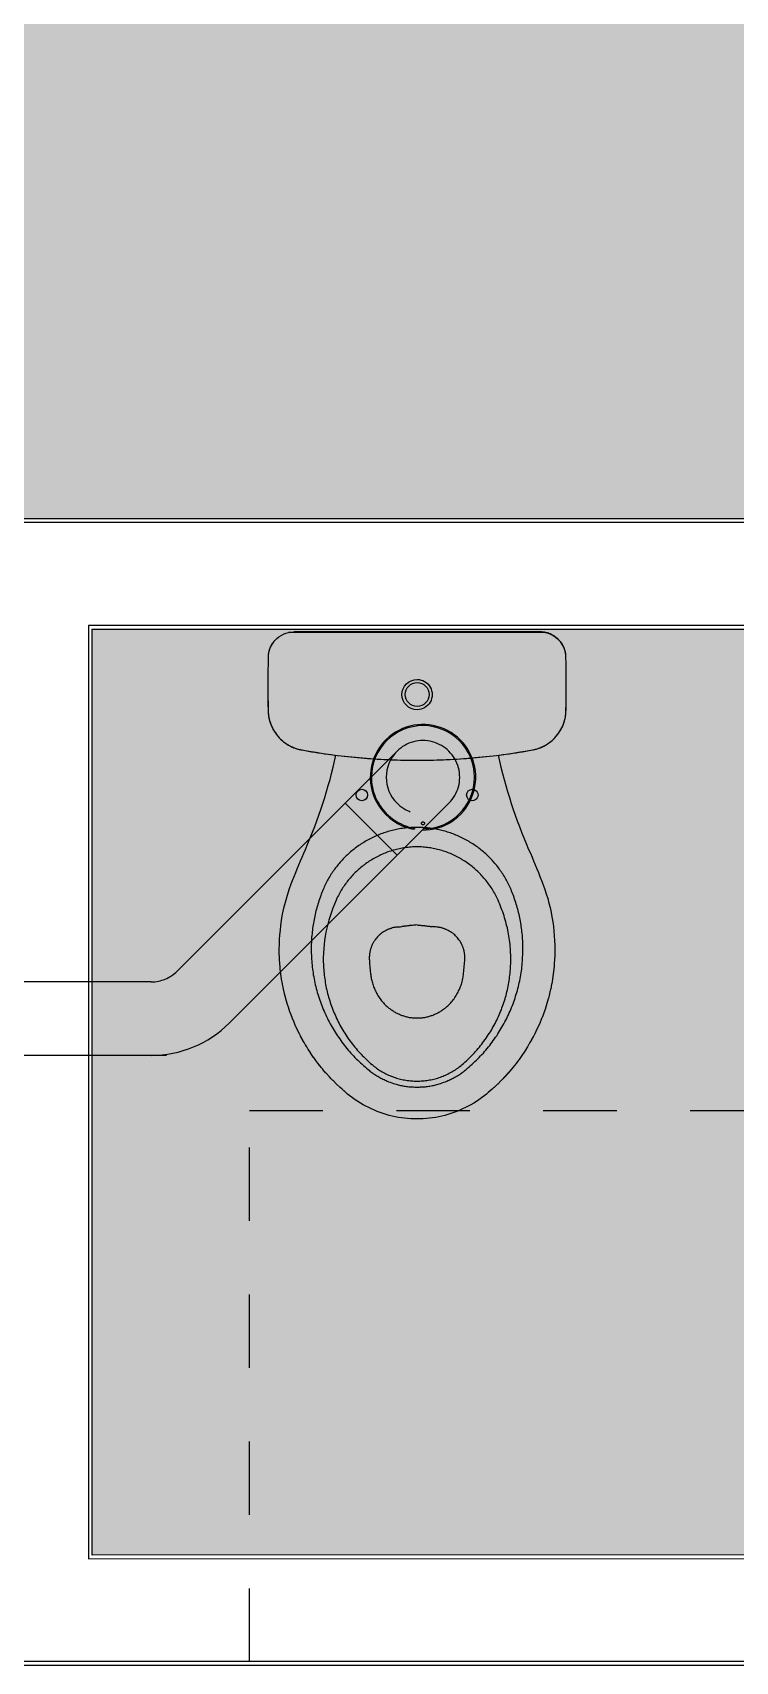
# Model space of a CAD drawing. Header units: metres. Extents: x -154 to 570, y -18 to 184.
# Drawn here: x 17.965 to 18.922, y 0.901 to 3.117 of the extents above; entities that cross this region are included whole.
import ezdxf
from ezdxf.xclip import XClip

# ---------------------------------------------------------------- set-up
doc = ezdxf.new("R2010")
doc.units = ezdxf.units.M
doc.header["$XCLIPFRAME"] = 0
for name, pattern in [('PUC TORRE B$0$DASHEDX2', [1.5, 1, -0.5]), ('PUC$0$DASHEDX2', [1.5, 1, -0.5]), ('PUC$0$HIDDEN2', [0.1875, 0.125, -0.0625])]:
    doc.linetypes.add(name, pattern=pattern)
for name, color, linetype in [('ARQ-AUX', 7, 'Continuous'), ('PUC TORRE B$0$1', 232, 'PUC TORRE B$0$DASHEDX2'), ('PUC$0$ARQ-ALV ACAB', 4, 'Continuous'), ('PUC$0$ARQ-ALV OSSO', 5, 'Continuous'), ('PUC$0$ARQ-HID', 7, 'Continuous'), ('PUC$0$ARQ-PRJ', 7, 'PUC$0$DASHEDX2')]:
    doc.layers.add(name, color=color, linetype=linetype)
doc.layers.add('PUC$0$ARQ-FORRO', color=9, linetype='Continuous', lineweight=5)

# ---------------------------------------------------------------- blocks, each defined once
blk = doc.blocks.new('PUC$0$ARQ-HID-BACIA CX')
blk.add_line((-0.0001, -0.175), (-0.0001, 0.175))
for points in [[(-0.0137, -0.1957), (-0.0142, -0.196), (-0.0147, -0.1964), (-0.0153, -0.1968), (-0.0158, -0.1971), (-0.0163, -0.1975), (-0.0168, -0.1978), (-0.0174, -0.1981), (-0.0179, -0.1984), (-0.0185, -0.1987), (-0.019, -0.199), (-0.0196, -0.1993), (-0.0202, -0.1995), (-0.0207, -0.1998), (-0.0213, -0.2), (-0.0219, -0.2003), (-0.0225, -0.2005), (-0.0231, -0.2007), (-0.0237, -0.2009), (-0.0243, -0.2011), (-0.0249, -0.2013), (-0.0255, -0.2015), (-0.0261, -0.2016), (-0.0267, -0.2018), (-0.0273, -0.2019), (-0.0279, -0.2021), (-0.0285, -0.2022), (-0.0292, -0.2023), (-0.0298, -0.2024), (-0.0304, -0.2025), (-0.031, -0.2025), (-0.0316, -0.2026), (-0.0323, -0.2026), (-0.0329, -0.2027), (-0.0335, -0.2027), (-0.0342, -0.2027, -0.00878), (-0.1068, -0.2028), (-0.1079, -0.2027), (-0.1091, -0.2026), (-0.1102, -0.2026), (-0.1114, -0.2025), (-0.1125, -0.2024), (-0.1136, -0.2022), (-0.1148, -0.2021), (-0.1159, -0.2019), (-0.117, -0.2017), (-0.1181, -0.2014), (-0.1192, -0.2012), (-0.1203, -0.2009), (-0.1214, -0.2006), (-0.1225, -0.2002), (-0.1236, -0.1999), (-0.1247, -0.1995), (-0.1258, -0.1991), (-0.1268, -0.1987), (-0.1279, -0.1982), (-0.1289, -0.1978), (-0.13, -0.1973), (-0.131, -0.1968), (-0.132, -0.1962), (-0.133, -0.1957), (-0.134, -0.1951), (-0.135, -0.1945), (-0.1359, -0.1939), (-0.1369, -0.1933), (-0.1378, -0.1926), (-0.1388, -0.192), (-0.1397, -0.1913), (-0.1406, -0.1906), (-0.1415, -0.1899), (-0.1423, -0.1891), (-0.1432, -0.1884), (-0.144, -0.1876), (-0.1449, -0.1868), (-0.1457, -0.186), (-0.1465, -0.1851), (-0.1472, -0.1843), (-0.148, -0.1834), (-0.1487, -0.1826), (-0.1494, -0.1817), (-0.1501, -0.1808), (-0.1508, -0.1799), (-0.1515, -0.1789), (-0.1521, -0.178), (-0.1527, -0.177), (-0.1533, -0.1761), (-0.1539, -0.1751), (-0.1545, -0.1741), (-0.155, -0.1731), (-0.1556, -0.1721), (-0.1561, -0.171), (-0.1566, -0.17), (-0.157, -0.169), (-0.1575, -0.1679), (-0.1579, -0.1668), (-0.1583, -0.1658), (-0.1586, -0.1647), (-0.159, -0.1636), (-0.1593, -0.1625), (-0.1596, -0.1614), (-0.1598, -0.1603), (-0.1601, -0.1592), (-0.1604, -0.158), (-0.1606, -0.1569), (-0.1614, -0.1525), (-0.1622, -0.148), (-0.1629, -0.1436), (-0.1636, -0.1392), (-0.1643, -0.1347), (-0.165, -0.1302), (-0.1657, -0.1258), (-0.1663, -0.1213), (-0.1669, -0.1169), (-0.1675, -0.1124), (-0.168, -0.1079), (-0.1686, -0.1034), (-0.1691, -0.099), (-0.1696, -0.0945), (-0.1701, -0.09), (-0.1705, -0.0855), (-0.1709, -0.081), (-0.1713, -0.0765), (-0.1717, -0.072), (-0.1721, -0.0675), (-0.1724, -0.0631), (-0.1727, -0.0586), (-0.173, -0.0541), (-0.1733, -0.0496), (-0.1735, -0.0451), (-0.1737, -0.0406), (-0.1739, -0.0361), (-0.1741, -0.0315), (-0.1742, -0.027), (-0.1744, -0.0225), (-0.1745, -0.018), (-0.1745, -0.0135), (-0.1746, -0.009), (-0.1746, -0.0045), (-0.1746, 0), (-0.1746, 0.0045), (-0.1746, 0.009), (-0.1745, 0.0135), (-0.1745, 0.018), (-0.1744, 0.0225), (-0.1742, 0.027), (-0.1741, 0.0315), (-0.1739, 0.0361), (-0.1737, 0.0406), (-0.1735, 0.0451), (-0.1733, 0.0496), (-0.173, 0.0541), (-0.1727, 0.0586), (-0.1724, 0.0631), (-0.1721, 0.0675), (-0.1717, 0.072), (-0.1713, 0.0765), (-0.1709, 0.081), (-0.1705, 0.0855), (-0.1701, 0.09), (-0.1696, 0.0945), (-0.1691, 0.099), (-0.1686, 0.1034), (-0.168, 0.1079), (-0.1675, 0.1124), (-0.1669, 0.1169), (-0.1663, 0.1213), (-0.1657, 0.1258), (-0.165, 0.1302), (-0.1643, 0.1347), (-0.1636, 0.1392), (-0.1629, 0.1436), (-0.1622, 0.148), (-0.1614, 0.1525), (-0.1606, 0.1569), (-0.1604, 0.158), (-0.1601, 0.1592), (-0.1598, 0.1603), (-0.1596, 0.1614), (-0.1593, 0.1625), (-0.159, 0.1636), (-0.1586, 0.1647), (-0.1583, 0.1658), (-0.1579, 0.1668), (-0.1575, 0.1679), (-0.157, 0.169), (-0.1566, 0.17), (-0.1561, 0.171), (-0.1556, 0.1721), (-0.155, 0.1731), (-0.1545, 0.1741), (-0.1539, 0.1751), (-0.1533, 0.1761), (-0.1527, 0.177), (-0.1521, 0.178), (-0.1515, 0.1789), (-0.1508, 0.1799), (-0.1501, 0.1808), (-0.1494, 0.1817), (-0.1487, 0.1826), (-0.148, 0.1834), (-0.1472, 0.1843), (-0.1465, 0.1851), (-0.1457, 0.186), (-0.1449, 0.1868), (-0.144, 0.1876), (-0.1432, 0.1884), (-0.1423, 0.1891), (-0.1415, 0.1899), (-0.1406, 0.1906), (-0.1397, 0.1913), (-0.1388, 0.192), (-0.1378, 0.1926), (-0.1369, 0.1933), (-0.1359, 0.1939), (-0.135, 0.1945), (-0.134, 0.1951), (-0.133, 0.1957), (-0.132, 0.1962), (-0.131, 0.1968), (-0.13, 0.1973), (-0.1289, 0.1978), (-0.1279, 0.1982), (-0.1268, 0.1987), (-0.1258, 0.1991), (-0.1247, 0.1995), (-0.1236, 0.1999), (-0.1225, 0.2002), (-0.1214, 0.2006), (-0.1203, 0.2009), (-0.1192, 0.2012), (-0.1181, 0.2014), (-0.117, 0.2017), (-0.1159, 0.2019), (-0.1148, 0.2021), (-0.1136, 0.2022), (-0.1125, 0.2024), (-0.1114, 0.2025), (-0.1102, 0.2026), (-0.1091, 0.2026), (-0.1079, 0.2027), (-0.1068, 0.2028, -0.00878), (-0.0342, 0.2027), (-0.0335, 0.2027), (-0.0329, 0.2027), (-0.0323, 0.2026), (-0.0316, 0.2026), (-0.031, 0.2025), (-0.0304, 0.2025), (-0.0298, 0.2024), (-0.0292, 0.2023), (-0.0285, 0.2022), (-0.0279, 0.2021), (-0.0273, 0.2019), (-0.0267, 0.2018), (-0.0261, 0.2016), (-0.0255, 0.2015), (-0.0249, 0.2013), (-0.0243, 0.2011), (-0.0237, 0.2009), (-0.0231, 0.2007), (-0.0225, 0.2005), (-0.0219, 0.2003), (-0.0213, 0.2), (-0.0207, 0.1998), (-0.0202, 0.1995), (-0.0196, 0.1993), (-0.019, 0.199), (-0.0185, 0.1987), (-0.0179, 0.1984), (-0.0174, 0.1981), (-0.0168, 0.1978), (-0.0163, 0.1975), (-0.0158, 0.1971), (-0.0153, 0.1968), (-0.0147, 0.1964), (-0.0142, 0.196), (-0.0137, 0.1957)], [(-0.1676, 0.1104), (-0.1678, 0.1104), (-0.176, 0.1123), (-0.1842, 0.1142), (-0.1925, 0.1163), (-0.2008, 0.1185), (-0.209, 0.1208), (-0.2171, 0.1231), (-0.2253, 0.1256), (-0.2335, 0.1282), (-0.2415, 0.1309), (-0.2493, 0.1336), (-0.2571, 0.1363), (-0.2648, 0.1392), (-0.2725, 0.1422), (-0.2803, 0.1453), (-0.288, 0.1486), (-0.2958, 0.1519, 0.011149), (-0.3381, 0.1694), (-0.3442, 0.1717), (-0.3503, 0.1739), (-0.3564, 0.1759), (-0.3626, 0.1778), (-0.3689, 0.1795), (-0.3751, 0.181), (-0.3815, 0.1824), (-0.3878, 0.1836), (-0.3942, 0.1847), (-0.4006, 0.1855), (-0.407, 0.1863), (-0.4135, 0.1868), (-0.42, 0.1872), (-0.4264, 0.1875), (-0.4329, 0.1875), (-0.4381, 0.1875), (-0.4384, 0.1875), (-0.4417, 0.1874), (-0.4449, 0.1872), (-0.4453, 0.1872), (-0.4517, 0.1868), (-0.4521, 0.1868), (-0.4553, 0.1865), (-0.4585, 0.1862), (-0.4589, 0.1862), (-0.4653, 0.1854), (-0.4657, 0.1853), (-0.472, 0.1844), (-0.4724, 0.1844), (-0.4788, 0.1833), (-0.4792, 0.1832), (-0.4855, 0.1819), (-0.4859, 0.1818), (-0.4921, 0.1804), (-0.4925, 0.1803), (-0.4988, 0.1787), (-0.4991, 0.1786), (-0.5053, 0.1768), (-0.5057, 0.1767), (-0.5118, 0.1747), (-0.5122, 0.1746), (-0.5183, 0.1725), (-0.5187, 0.1724), (-0.5247, 0.1701), (-0.5251, 0.17), (-0.531, 0.1675), (-0.5314, 0.1674), (-0.5373, 0.1648), (-0.5376, 0.1646), (-0.5435, 0.1618), (-0.5438, 0.1617), (-0.5467, 0.1602), (-0.5496, 0.1588), (-0.5499, 0.1586), (-0.5556, 0.1555), (-0.5559, 0.1553), (-0.5587, 0.1537), (-0.5615, 0.1521), (-0.5618, 0.1519), (-0.5646, 0.1502), (-0.5674, 0.1485), (-0.5677, 0.1484), (-0.5704, 0.1466), (-0.5731, 0.1448), (-0.5734, 0.1446), (-0.5761, 0.1428), (-0.5788, 0.1409), (-0.579, 0.1407), (-0.5817, 0.1388), (-0.5843, 0.1369), (-0.5846, 0.1367), (-0.5872, 0.1347), (-0.5897, 0.1327), (-0.59, 0.1325), (-0.5925, 0.1305), (-0.595, 0.1284), (-0.5953, 0.1282), (-0.6002, 0.124), (-0.6005, 0.1237), (-0.6053, 0.1194), (-0.6055, 0.1191), (-0.6079, 0.1169), (-0.6102, 0.1146), (-0.6105, 0.1144), (-0.6151, 0.1098), (-0.6153, 0.1095), (-0.6197, 0.1048), (-0.62, 0.1045), (-0.6221, 0.1021), (-0.6243, 0.0997), (-0.6245, 0.0994), (-0.6266, 0.097), (-0.6287, 0.0945), (-0.6314, 0.0911), (-0.6339, 0.0877), (-0.6364, 0.0842), (-0.6388, 0.0807), (-0.641, 0.0771), (-0.6432, 0.0734), (-0.6452, 0.0696), (-0.6472, 0.0658), (-0.649, 0.062), (-0.6508, 0.0581), (-0.6524, 0.0541), (-0.6539, 0.0501), (-0.6553, 0.0461), (-0.6565, 0.042), (-0.6577, 0.0379), (-0.6587, 0.0338), (-0.6596, 0.0296), (-0.6604, 0.0254), (-0.6611, 0.0212), (-0.6617, 0.017), (-0.6621, 0.0128), (-0.6624, 0.0085), (-0.6626, 0.0043), (-0.6626, 0), (-0.6626, -0.0043), (-0.6624, -0.0085), (-0.6621, -0.0128), (-0.6617, -0.017), (-0.6611, -0.0212), (-0.6604, -0.0254), (-0.6596, -0.0296), (-0.6587, -0.0338), (-0.6577, -0.0379), (-0.6565, -0.042), (-0.6553, -0.0461), (-0.6539, -0.0501), (-0.6524, -0.0541), (-0.6508, -0.0581), (-0.649, -0.062), (-0.6472, -0.0658), (-0.6452, -0.0696), (-0.6432, -0.0734), (-0.641, -0.0771), (-0.6388, -0.0807), (-0.6364, -0.0842), (-0.6339, -0.0877), (-0.6314, -0.0911), (-0.6287, -0.0945), (-0.6266, -0.097), (-0.6245, -0.0994), (-0.6243, -0.0997), (-0.6221, -0.1021), (-0.62, -0.1045), (-0.6197, -0.1048), (-0.6153, -0.1095), (-0.6151, -0.1098), (-0.6105, -0.1144), (-0.6102, -0.1146), (-0.6079, -0.1169), (-0.6055, -0.1191), (-0.6053, -0.1194), (-0.6005, -0.1237), (-0.6002, -0.124), (-0.5953, -0.1282), (-0.595, -0.1284), (-0.5925, -0.1305), (-0.59, -0.1325), (-0.5897, -0.1327), (-0.5872, -0.1347), (-0.5846, -0.1367), (-0.5843, -0.1369), (-0.5817, -0.1388), (-0.579, -0.1407), (-0.5788, -0.1409), (-0.5761, -0.1428), (-0.5734, -0.1446), (-0.5731, -0.1448), (-0.5704, -0.1466), (-0.5677, -0.1484), (-0.5674, -0.1485), (-0.5646, -0.1502), (-0.5618, -0.1519), (-0.5615, -0.1521), (-0.5587, -0.1537), (-0.5559, -0.1553), (-0.5556, -0.1555), (-0.5499, -0.1586), (-0.5496, -0.1588), (-0.5467, -0.1602), (-0.5438, -0.1617), (-0.5435, -0.1618), (-0.5376, -0.1646), (-0.5373, -0.1648), (-0.5314, -0.1674), (-0.531, -0.1675), (-0.5251, -0.17), (-0.5247, -0.1701), (-0.5187, -0.1724), (-0.5183, -0.1725), (-0.5122, -0.1746), (-0.5118, -0.1747), (-0.5057, -0.1767), (-0.5053, -0.1768), (-0.4991, -0.1786), (-0.4988, -0.1787), (-0.4925, -0.1803), (-0.4921, -0.1804), (-0.4859, -0.1818), (-0.4855, -0.1819), (-0.4792, -0.1832), (-0.4788, -0.1833), (-0.4724, -0.1844), (-0.472, -0.1844), (-0.4657, -0.1853), (-0.4653, -0.1854), (-0.4589, -0.1862), (-0.4585, -0.1862), (-0.4553, -0.1865), (-0.4521, -0.1868), (-0.4517, -0.1868), (-0.4453, -0.1872), (-0.4449, -0.1872), (-0.4417, -0.1874), (-0.4384, -0.1875), (-0.4381, -0.1875), (-0.4316, -0.1875), (-0.4251, -0.1874), (-0.4186, -0.1872), (-0.4121, -0.1867), (-0.4057, -0.1861), (-0.3992, -0.1854), (-0.3928, -0.1844), (-0.3864, -0.1834), (-0.3801, -0.1821), (-0.3738, -0.1807), (-0.3675, -0.1791), (-0.3613, -0.1774), (-0.3551, -0.1755), (-0.349, -0.1735), (-0.3429, -0.1713), (-0.3381, -0.1694, 0.011149), (-0.2958, -0.1519), (-0.288, -0.1486), (-0.2803, -0.1453), (-0.2725, -0.1422), (-0.2648, -0.1392), (-0.2571, -0.1363), (-0.2493, -0.1336), (-0.2415, -0.1309), (-0.2335, -0.1282), (-0.2253, -0.1256), (-0.2171, -0.1231), (-0.209, -0.1208), (-0.2008, -0.1185), (-0.1925, -0.1163), (-0.1842, -0.1142), (-0.176, -0.1123), (-0.1678, -0.1104), (-0.1676, -0.1104)], [(-0.0131, 0.195, 0.018828), (-0.0135, 0.1954)], [(-0.0133, -0.1951), (-0.0133, -0.1951), (-0.0133, -0.1951), (-0.0133, -0.1951), (-0.0132, -0.1951), (-0.0132, -0.195), (-0.0132, -0.195), (-0.0131, -0.1949), (-0.013, -0.1948), (-0.0129, -0.1947), (-0.0128, -0.1946), (-0.0126, -0.1945), (-0.0125, -0.1943), (-0.0116, -0.1935, 0.212488), (-0.0001, -0.1677), (-0.0001, 0.1677, 0.212488), (-0.0116, 0.1935), (-0.0125, 0.1943), (-0.0126, 0.1945), (-0.0128, 0.1946), (-0.0129, 0.1947), (-0.013, 0.1948), (-0.0131, 0.1949), (-0.0132, 0.195), (-0.0132, 0.195), (-0.0132, 0.1951), (-0.0133, 0.1951), (-0.0133, 0.1951), (-0.0133, 0.1951)], [(-0.0123, 0.1942, 0.002919), (-0.0115, 0.1935)], [(-0.5122, 0.0378), (-0.511, 0.0393), (-0.5098, 0.0407), (-0.5085, 0.042), (-0.5072, 0.0433), (-0.5059, 0.0446), (-0.5046, 0.0458), (-0.5032, 0.047), (-0.5018, 0.0482), (-0.5004, 0.0493), (-0.499, 0.0503), (-0.4975, 0.0514), (-0.496, 0.0523), (-0.4946, 0.0533), (-0.493, 0.0542), (-0.4915, 0.055), (-0.49, 0.0558), (-0.4884, 0.0566), (-0.4869, 0.0573), (-0.4853, 0.058), (-0.4838, 0.0587), (-0.4822, 0.0593), (-0.4806, 0.0598), (-0.4791, 0.0603), (-0.4775, 0.0608), (-0.4759, 0.0613), (-0.4744, 0.0617), (-0.4728, 0.062), (-0.4713, 0.0623), (-0.4697, 0.0626), (-0.4682, 0.0629), (-0.4667, 0.0631), (-0.4651, 0.0633, -0.008966), (-0.4466, 0.0649, -0.016113), (-0.4436, 0.065), (-0.4426, 0.065), (-0.4418, 0.065), (-0.4409, 0.0649), (-0.4401, 0.0649), (-0.4393, 0.0648), (-0.4384, 0.0647), (-0.4376, 0.0646), (-0.4368, 0.0645), (-0.436, 0.0644), (-0.4352, 0.0642), (-0.4344, 0.064), (-0.4336, 0.0639), (-0.4328, 0.0637), (-0.4321, 0.0635), (-0.4313, 0.0632), (-0.4305, 0.063), (-0.4298, 0.0627), (-0.429, 0.0625), (-0.4282, 0.0622), (-0.4275, 0.0619), (-0.4267, 0.0616), (-0.426, 0.0612), (-0.4253, 0.0609), (-0.4245, 0.0605), (-0.4238, 0.0602), (-0.423, 0.0598), (-0.4223, 0.0593), (-0.4216, 0.0589), (-0.4209, 0.0585), (-0.4201, 0.058), (-0.4194, 0.0575), (-0.4187, 0.057), (-0.4174, 0.056), (-0.416, 0.0549), (-0.4148, 0.0537), (-0.4135, 0.0525), (-0.4123, 0.0512), (-0.4111, 0.0499), (-0.41, 0.0485), (-0.4089, 0.047), (-0.4079, 0.0455), (-0.407, 0.0439), (-0.4061, 0.0422), (-0.4053, 0.0406), (-0.4049, 0.0397), (-0.4045, 0.0389), (-0.4042, 0.038), (-0.4039, 0.0372), (-0.4036, 0.0363), (-0.4033, 0.0354), (-0.403, 0.0346), (-0.4028, 0.0337), (-0.4025, 0.0328), (-0.4023, 0.0319), (-0.4021, 0.0311), (-0.402, 0.0302), (-0.4018, 0.0293), (-0.4017, 0.0285), (-0.4016, 0.0276), (-0.4015, 0.0267, -0.000598), (-0.4009, 0.0209)], [(-0.3986, 0, 0.006359), (-0.3992, 0.0061), (-0.3992, 0.0064), (-0.3992, 0.0066), (-0.3993, 0.0072), (-0.3993, 0.0075), (-0.3993, 0.0077), (-0.3994, 0.0083), (-0.3994, 0.0086), (-0.3995, 0.0091), (-0.3995, 0.0094), (-0.3996, 0.01), (-0.3996, 0.0103), (-0.3997, 0.0108), (-0.3998, 0.0117), (-0.3999, 0.0123), (-0.4, 0.0129), (-0.4002, 0.0144), (-0.4003, 0.0154), (-0.4003, 0.0159), (-0.4004, 0.0164), (-0.4005, 0.0169), (-0.4005, 0.0174), (-0.4006, 0.0179), (-0.4006, 0.0184), (-0.4007, 0.0189), (-0.4008, 0.0194), (-0.4008, 0.0199), (-0.4009, 0.0204), (-0.4009, 0.0209)], [(-0.3986, 0, -0.006359), (-0.3992, -0.0061), (-0.3992, -0.0064), (-0.3992, -0.0066), (-0.3993, -0.0072), (-0.3993, -0.0075), (-0.3993, -0.0077), (-0.3994, -0.0083), (-0.3994, -0.0086), (-0.3995, -0.0091), (-0.3995, -0.0094), (-0.3996, -0.01), (-0.3996, -0.0103), (-0.3997, -0.0108), (-0.3998, -0.0117), (-0.3999, -0.0123), (-0.4, -0.0129), (-0.4002, -0.0144), (-0.4003, -0.0154), (-0.4003, -0.0159), (-0.4004, -0.0164), (-0.4005, -0.0169), (-0.4005, -0.0174), (-0.4006, -0.0179), (-0.4006, -0.0184), (-0.4007, -0.0189), (-0.4008, -0.0194), (-0.4008, -0.0199), (-0.4009, -0.0204), (-0.4009, -0.0209)], [(-0.4015, -0.0267, 0.000598), (-0.4009, -0.0209)], [(-0.4015, -0.0267), (-0.4016, -0.0276), (-0.4017, -0.0285), (-0.4018, -0.0293), (-0.402, -0.0302), (-0.4021, -0.0311), (-0.4023, -0.0319), (-0.4025, -0.0328), (-0.4028, -0.0337), (-0.403, -0.0346), (-0.4033, -0.0354), (-0.4036, -0.0363), (-0.4039, -0.0372), (-0.4042, -0.038), (-0.4045, -0.0389), (-0.4049, -0.0397), (-0.4053, -0.0406), (-0.4061, -0.0422), (-0.407, -0.0439), (-0.4079, -0.0455), (-0.4089, -0.047), (-0.41, -0.0485), (-0.4111, -0.0499), (-0.4123, -0.0512), (-0.4135, -0.0525), (-0.4148, -0.0537), (-0.416, -0.0549), (-0.4174, -0.056), (-0.4187, -0.057), (-0.4194, -0.0575), (-0.4201, -0.058), (-0.4209, -0.0585), (-0.4216, -0.0589), (-0.4223, -0.0593), (-0.423, -0.0598), (-0.4238, -0.0602), (-0.4245, -0.0605), (-0.4253, -0.0609), (-0.426, -0.0612), (-0.4267, -0.0616), (-0.4275, -0.0619), (-0.4282, -0.0622), (-0.429, -0.0625), (-0.4298, -0.0627), (-0.4305, -0.063), (-0.4313, -0.0632), (-0.4321, -0.0635), (-0.4328, -0.0637), (-0.4336, -0.0639), (-0.4344, -0.064), (-0.4352, -0.0642), (-0.436, -0.0644), (-0.4368, -0.0645), (-0.4376, -0.0646), (-0.4384, -0.0647), (-0.4393, -0.0648), (-0.4401, -0.0649), (-0.4409, -0.0649), (-0.4418, -0.065), (-0.4426, -0.065), (-0.4436, -0.065, -0.016113), (-0.4466, -0.0649, -0.008966), (-0.4651, -0.0633), (-0.4667, -0.0631), (-0.4682, -0.0629), (-0.4697, -0.0626), (-0.4713, -0.0623), (-0.4728, -0.062), (-0.4744, -0.0617), (-0.4759, -0.0613), (-0.4775, -0.0608), (-0.4791, -0.0603), (-0.4806, -0.0598), (-0.4822, -0.0593), (-0.4838, -0.0587), (-0.4853, -0.058), (-0.4869, -0.0573), (-0.4884, -0.0566), (-0.49, -0.0558), (-0.4915, -0.055), (-0.493, -0.0542), (-0.4946, -0.0533), (-0.496, -0.0523), (-0.4975, -0.0514), (-0.499, -0.0503), (-0.5004, -0.0493), (-0.5018, -0.0482), (-0.5032, -0.047), (-0.5046, -0.0458), (-0.5059, -0.0446), (-0.5072, -0.0433), (-0.5085, -0.042), (-0.5098, -0.0407), (-0.511, -0.0393), (-0.5122, -0.0378)], [(-0.0136, -0.1955, 0.018828), (-0.0132, -0.1951)]]:
    blk.add_lwpolyline(points, format="xyb")
at = {"ltscale": 0.000466036}
blk.add_lwpolyline([(-0.0133, -0.1951), (-0.0133, -0.1952, -0.017665), (-0.0136, -0.1955, -0.039631), (-0.0138, -0.1956, -0.158216), (-0.0342, -0.2027, -0.008778), (-0.1068, -0.2027), (-0.1095, -0.2026), (-0.1122, -0.2023), (-0.1149, -0.202), (-0.1176, -0.2014), (-0.1203, -0.2008), (-0.1229, -0.2), (-0.1255, -0.1991), (-0.128, -0.1981), (-0.1305, -0.1969), (-0.1329, -0.1957), (-0.1352, -0.1943), (-0.1375, -0.1928), (-0.1397, -0.1912), (-0.1418, -0.1894), (-0.1439, -0.1876), (-0.1458, -0.1857), (-0.1477, -0.1837), (-0.1494, -0.1816), (-0.151, -0.1794), (-0.1526, -0.1772), (-0.154, -0.1748), (-0.1553, -0.1724), (-0.1565, -0.17), (-0.1575, -0.1675), (-0.1585, -0.1649), (-0.1593, -0.1623), (-0.16, -0.1597), (-0.1605, -0.1569, -0.044623), (-0.1746, 0, -0.044623), (-0.1605, 0.1569), (-0.16, 0.1597), (-0.1593, 0.1623), (-0.1585, 0.1649), (-0.1575, 0.1675), (-0.1565, 0.17), (-0.1553, 0.1724), (-0.154, 0.1748), (-0.1526, 0.1772), (-0.151, 0.1794), (-0.1494, 0.1816), (-0.1477, 0.1837), (-0.1458, 0.1857), (-0.1439, 0.1876), (-0.1418, 0.1894), (-0.1397, 0.1912), (-0.1375, 0.1928), (-0.1352, 0.1943), (-0.1329, 0.1957), (-0.1305, 0.1969), (-0.128, 0.1981), (-0.1255, 0.1991), (-0.1229, 0.2), (-0.1203, 0.2008), (-0.1176, 0.2014), (-0.1149, 0.202), (-0.1122, 0.2023), (-0.1095, 0.2026), (-0.1068, 0.2027, -0.008778), (-0.0342, 0.2027, -0.158216), (-0.0138, 0.1956, -0.039631), (-0.0136, 0.1955, -0.017665), (-0.0133, 0.1952), (-0.0133, 0.1951)], format="xyb", dxfattribs=at)
at = {"ltscale": 0.00311}
for points in [[(-0.1068, 0.2021), (-0.1068, 0.2027)], [(-0.1068, -0.2021), (-0.1068, -0.2027)]]:
    blk.add_lwpolyline(points, dxfattribs=at)
at = {"ltscale": 0.00156}
blk.add_lwpolyline([(-0.0131, 0.1951), (-0.0133, 0.1953)], dxfattribs=at)
for points in [[(-0.0133, 0.1951), (-0.0133, 0.1951)], [(-0.0115, 0.1936), (-0.0109, 0.1931), (-0.0103, 0.1925), (-0.0097, 0.1919), (-0.0091, 0.1913), (-0.0086, 0.1907), (-0.008, 0.19), (-0.0075, 0.1894), (-0.007, 0.1887), (-0.0065, 0.1881), (-0.006, 0.1874), (-0.0055, 0.1867), (-0.0051, 0.186), (-0.0047, 0.1853), (-0.0043, 0.1845), (-0.0039, 0.1838), (-0.0035, 0.1831), (-0.0031, 0.1823), (-0.0028, 0.1815), (-0.0025, 0.1808), (-0.0022, 0.18), (-0.0019, 0.1792), (-0.0016, 0.1784), (-0.0014, 0.1776), (-0.0012, 0.1768), (-0.001, 0.176), (-0.0008, 0.1752), (-0.0006, 0.1744), (-0.0005, 0.1736), (-0.0003, 0.1728), (-0.0002, 0.1719), (-0.0001, 0.1711), (-0.0001, 0.1703), (0, 0.1694), (0, 0.1686), (0, 0.1678)], [(0, 0.1677), (0, -0.1677)], [(-0.5122, 0.0378), (-0.513, 0.0368), (-0.5137, 0.0358), (-0.5145, 0.0348), (-0.5152, 0.0338), (-0.5159, 0.0327), (-0.5165, 0.0316), (-0.5172, 0.0306), (-0.5178, 0.0295), (-0.5185, 0.0283), (-0.519, 0.0272), (-0.5196, 0.0261), (-0.5202, 0.0249), (-0.5207, 0.0237), (-0.5212, 0.0225), (-0.5217, 0.0214), (-0.5221, 0.0201), (-0.5225, 0.0189), (-0.5229, 0.0177), (-0.5233, 0.0165), (-0.5236, 0.0152), (-0.524, 0.014), (-0.5243, 0.0127), (-0.5245, 0.0115), (-0.5248, 0.0102), (-0.525, 0.009), (-0.5251, 0.0077), (-0.5253, 0.0064), (-0.5254, 0.0051), (-0.5255, 0.0039), (-0.5256, 0.0026), (-0.5256, 0.0013), (-0.5256, 0), (-0.5256, -0.0013), (-0.5256, -0.0026), (-0.5255, -0.0039), (-0.5254, -0.0051), (-0.5253, -0.0064), (-0.5251, -0.0077), (-0.525, -0.009), (-0.5248, -0.0102), (-0.5245, -0.0115), (-0.5243, -0.0127), (-0.524, -0.014), (-0.5236, -0.0152), (-0.5233, -0.0165), (-0.5229, -0.0177), (-0.5225, -0.0189), (-0.5221, -0.0201), (-0.5217, -0.0214), (-0.5212, -0.0225), (-0.5207, -0.0237), (-0.5202, -0.0249), (-0.5196, -0.0261), (-0.519, -0.0272), (-0.5185, -0.0283), (-0.5178, -0.0295), (-0.5172, -0.0306), (-0.5165, -0.0316), (-0.5159, -0.0327), (-0.5152, -0.0337), (-0.5145, -0.0348), (-0.5137, -0.0358), (-0.513, -0.0368), (-0.5122, -0.0378)], [(-0.0115, -0.1936), (-0.0116, -0.1938), (-0.0117, -0.1938), (-0.0119, -0.194), (-0.0123, -0.1944), (-0.0126, -0.1947), (-0.0128, -0.1948), (-0.0129, -0.1949), (-0.013, -0.1949), (-0.013, -0.195), (-0.0131, -0.195), (-0.0131, -0.1951)]]:
    blk.add_lwpolyline(points)
at = {"ltscale": 0.00179}
for points in [[(-0.0004, 0.1677), (-0.0001, 0.1677)], [(-0.0004, -0.1677), (-0.0001, -0.1677)]]:
    blk.add_lwpolyline(points, dxfattribs=at)
for points in [[(-0.2659, 0), (-0.2659, -0.002), (-0.266, -0.004), (-0.2661, -0.006), (-0.2662, -0.008), (-0.2663, -0.01), (-0.2664, -0.012), (-0.2666, -0.014), (-0.2668, -0.016), (-0.267, -0.018), (-0.2673, -0.02), (-0.2676, -0.022), (-0.2679, -0.024), (-0.2683, -0.026), (-0.2687, -0.0279), (-0.2691, -0.0299), (-0.2696, -0.0318), (-0.27, -0.0338), (-0.2705, -0.0357), (-0.2711, -0.0377), (-0.2716, -0.0396), (-0.2722, -0.0415), (-0.2728, -0.0434), (-0.2735, -0.0453), (-0.2741, -0.0472), (-0.2748, -0.0491), (-0.2755, -0.051), (-0.2763, -0.0528), (-0.2771, -0.0547), (-0.2779, -0.0565), (-0.2787, -0.0584), (-0.2796, -0.0602), (-0.2804, -0.062), (-0.2813, -0.0638), (-0.2823, -0.0656), (-0.2832, -0.0673), (-0.2842, -0.0691), (-0.2852, -0.0708), (-0.2863, -0.0725), (-0.2873, -0.0742), (-0.2884, -0.0759), (-0.2895, -0.0776), (-0.2907, -0.0793), (-0.2918, -0.0809), (-0.293, -0.0825), (-0.2942, -0.0841), (-0.2954, -0.0857), (-0.2967, -0.0873), (-0.2979, -0.0888), (-0.2992, -0.0904), (-0.3005, -0.0919), (-0.3019, -0.0934), (-0.3032, -0.0949), (-0.3046, -0.0963), (-0.306, -0.0978), (-0.3074, -0.0992), (-0.3089, -0.1006), (-0.3103, -0.102), (-0.3118, -0.1033), (-0.3133, -0.1046), (-0.3149, -0.106), (-0.3164, -0.1072), (-0.3179, -0.1085), (-0.3195, -0.1098), (-0.3211, -0.111), (-0.3227, -0.1122), (-0.3244, -0.1133), (-0.326, -0.1145), (-0.3277, -0.1156), (-0.3293, -0.1167), (-0.331, -0.1178), (-0.3327, -0.1189), (-0.3344, -0.1199), (-0.3362, -0.1209), (-0.3379, -0.1219), (-0.3397, -0.1228), (-0.3415, -0.1237), (-0.3433, -0.1246), (-0.3451, -0.1255), (-0.3469, -0.1263), (-0.3488, -0.1271), (-0.3506, -0.1279), (-0.3525, -0.1287), (-0.3543, -0.1295), (-0.3566, -0.1304), (-0.3588, -0.1312), (-0.3611, -0.132), (-0.3634, -0.1328), (-0.3657, -0.1336), (-0.368, -0.1343), (-0.3703, -0.1351), (-0.3726, -0.1357), (-0.3749, -0.1364), (-0.3772, -0.137), (-0.3796, -0.1376), (-0.3819, -0.1382), (-0.3843, -0.1388), (-0.3866, -0.1393), (-0.389, -0.1398), (-0.3913, -0.1402), (-0.3937, -0.1407), (-0.3961, -0.1411), (-0.3985, -0.1415), (-0.4008, -0.1419), (-0.4032, -0.1422), (-0.4056, -0.1425), (-0.408, -0.1428), (-0.4104, -0.143), (-0.4128, -0.1433), (-0.4152, -0.1435), (-0.4176, -0.1436), (-0.42, -0.1438), (-0.4225, -0.1439), (-0.4249, -0.144), (-0.4273, -0.1441), (-0.4297, -0.1441), (-0.4321, -0.1441), (-0.4345, -0.1441), (-0.4369, -0.144), (-0.4396, -0.1439), (-0.4423, -0.1437), (-0.4451, -0.1436), (-0.4478, -0.1434), (-0.4505, -0.1432), (-0.4532, -0.143), (-0.4559, -0.1427), (-0.4586, -0.1424), (-0.4613, -0.142), (-0.4639, -0.1416), (-0.4666, -0.1412), (-0.4693, -0.1407), (-0.472, -0.1402), (-0.4746, -0.1397), (-0.4773, -0.1391), (-0.4799, -0.1385), (-0.4826, -0.1379), (-0.4852, -0.1372), (-0.4878, -0.1365), (-0.4904, -0.1358), (-0.493, -0.135), (-0.4956, -0.1342), (-0.4982, -0.1333), (-0.5008, -0.1325), (-0.5033, -0.1316), (-0.5059, -0.1306), (-0.5084, -0.1297), (-0.5109, -0.1287), (-0.5135, -0.1276), (-0.516, -0.1266), (-0.5184, -0.1255), (-0.5209, -0.1243), (-0.5234, -0.1232), (-0.5258, -0.122), (-0.5282, -0.1208), (-0.5306, -0.1195), (-0.533, -0.1182), (-0.5354, -0.1169), (-0.5378, -0.1156), (-0.5401, -0.1142), (-0.5424, -0.1128), (-0.5447, -0.1114), (-0.547, -0.1099), (-0.5493, -0.1084), (-0.5515, -0.1069), (-0.5538, -0.1053), (-0.556, -0.1038), (-0.5581, -0.1022), (-0.5603, -0.1005), (-0.5625, -0.0989), (-0.5646, -0.0972), (-0.5667, -0.0955), (-0.5688, -0.0937), (-0.5708, -0.092), (-0.5729, -0.0902), (-0.5749, -0.0883), (-0.5769, -0.0865), (-0.5788, -0.0846), (-0.5808, -0.0827), (-0.5827, -0.0808), (-0.5846, -0.0788), (-0.5864, -0.0769), (-0.5882, -0.0748), (-0.59, -0.0728), (-0.5918, -0.0708), (-0.5936, -0.0688), (-0.5954, -0.0667), (-0.5964, -0.0654), (-0.5974, -0.0642), (-0.5983, -0.0629), (-0.5993, -0.0616), (-0.6003, -0.0603), (-0.6012, -0.059), (-0.6021, -0.0576), (-0.6029, -0.0563), (-0.6038, -0.0549), (-0.6046, -0.0535), (-0.6054, -0.0521), (-0.6062, -0.0507), (-0.607, -0.0493), (-0.6077, -0.0479), (-0.6084, -0.0465), (-0.6091, -0.045), (-0.6098, -0.0436), (-0.6105, -0.0421), (-0.6111, -0.0406), (-0.6119, -0.0387), (-0.6127, -0.0366), (-0.6135, -0.0343), (-0.6142, -0.0321), (-0.6148, -0.0302), (-0.6153, -0.0286), (-0.6157, -0.027), (-0.6161, -0.0255), (-0.6165, -0.0239), (-0.6169, -0.0224), (-0.6172, -0.0208), (-0.6175, -0.0192), (-0.6178, -0.0176), (-0.618, -0.016), (-0.6183, -0.0144), (-0.6185, -0.0129), (-0.6187, -0.0113), (-0.6188, -0.0097), (-0.619, -0.0081), (-0.6191, -0.0065), (-0.6191, -0.0048), (-0.6192, -0.0032), (-0.6192, -0.0016), (-0.6193, 0), (-0.6192, 0.0016), (-0.6192, 0.0032), (-0.6191, 0.0048), (-0.6191, 0.0065), (-0.619, 0.0081), (-0.6188, 0.0097), (-0.6187, 0.0113), (-0.6185, 0.0129), (-0.6183, 0.0144), (-0.618, 0.016), (-0.6178, 0.0176), (-0.6175, 0.0192), (-0.6172, 0.0208), (-0.6169, 0.0224), (-0.6165, 0.0239), (-0.6161, 0.0255), (-0.6157, 0.027), (-0.6153, 0.0286), (-0.6148, 0.0302), (-0.6142, 0.0321), (-0.6135, 0.0343), (-0.6127, 0.0366), (-0.6119, 0.0387), (-0.6111, 0.0406), (-0.6105, 0.0421), (-0.6098, 0.0436), (-0.6091, 0.045), (-0.6084, 0.0465), (-0.6077, 0.0479), (-0.607, 0.0493), (-0.6062, 0.0507), (-0.6054, 0.0521), (-0.6046, 0.0535), (-0.6038, 0.0549), (-0.6029, 0.0563), (-0.6021, 0.0576), (-0.6012, 0.059), (-0.6003, 0.0603), (-0.5993, 0.0616), (-0.5983, 0.0629), (-0.5974, 0.0642), (-0.5964, 0.0654), (-0.5954, 0.0667), (-0.5936, 0.0688), (-0.5918, 0.0708), (-0.59, 0.0728), (-0.5882, 0.0748), (-0.5864, 0.0769), (-0.5846, 0.0788), (-0.5827, 0.0808), (-0.5808, 0.0827), (-0.5788, 0.0846), (-0.5769, 0.0865), (-0.5749, 0.0883), (-0.5729, 0.0902), (-0.5708, 0.092), (-0.5688, 0.0937), (-0.5667, 0.0955), (-0.5646, 0.0972), (-0.5625, 0.0989), (-0.5603, 0.1005), (-0.5581, 0.1022), (-0.556, 0.1038), (-0.5538, 0.1053), (-0.5515, 0.1069), (-0.5493, 0.1084), (-0.547, 0.1099), (-0.5447, 0.1114), (-0.5424, 0.1128), (-0.5401, 0.1142), (-0.5378, 0.1156), (-0.5354, 0.1169), (-0.533, 0.1182), (-0.5306, 0.1195), (-0.5282, 0.1208), (-0.5258, 0.122), (-0.5234, 0.1232), (-0.5209, 0.1243), (-0.5184, 0.1255), (-0.516, 0.1266), (-0.5135, 0.1276), (-0.5109, 0.1287), (-0.5084, 0.1297), (-0.5059, 0.1306), (-0.5033, 0.1316), (-0.5008, 0.1325), (-0.4982, 0.1333), (-0.4956, 0.1342), (-0.493, 0.135), (-0.4904, 0.1358), (-0.4878, 0.1365), (-0.4852, 0.1372), (-0.4826, 0.1379), (-0.4799, 0.1385), (-0.4773, 0.1391), (-0.4746, 0.1397), (-0.472, 0.1402), (-0.4693, 0.1407), (-0.4666, 0.1412), (-0.4639, 0.1416), (-0.4613, 0.142), (-0.4586, 0.1424), (-0.4559, 0.1427), (-0.4532, 0.143), (-0.4505, 0.1432), (-0.4478, 0.1434), (-0.4451, 0.1436), (-0.4423, 0.1437), (-0.4396, 0.1439), (-0.4369, 0.144), (-0.4345, 0.1441), (-0.4321, 0.1441), (-0.4297, 0.1441), (-0.4273, 0.1441), (-0.4249, 0.144), (-0.4225, 0.1439), (-0.42, 0.1438), (-0.4176, 0.1436), (-0.4152, 0.1435), (-0.4128, 0.1433), (-0.4104, 0.143), (-0.408, 0.1428), (-0.4056, 0.1425), (-0.4032, 0.1422), (-0.4008, 0.1419), (-0.3985, 0.1415), (-0.3961, 0.1411), (-0.3937, 0.1407), (-0.3913, 0.1402), (-0.389, 0.1398), (-0.3866, 0.1393), (-0.3843, 0.1388), (-0.3819, 0.1382), (-0.3796, 0.1376), (-0.3772, 0.137), (-0.3749, 0.1364), (-0.3726, 0.1357), (-0.3703, 0.1351), (-0.368, 0.1343), (-0.3657, 0.1336), (-0.3634, 0.1328), (-0.3611, 0.132), (-0.3588, 0.1312), (-0.3566, 0.1304), (-0.3543, 0.1295), (-0.3525, 0.1287), (-0.3506, 0.1279), (-0.3488, 0.1271), (-0.3469, 0.1263), (-0.3451, 0.1255), (-0.3433, 0.1246), (-0.3415, 0.1237), (-0.3397, 0.1228), (-0.3379, 0.1219), (-0.3362, 0.1209), (-0.3344, 0.1199), (-0.3327, 0.1189), (-0.331, 0.1178), (-0.3293, 0.1167), (-0.3277, 0.1156), (-0.326, 0.1145), (-0.3244, 0.1133), (-0.3227, 0.1122), (-0.3211, 0.111), (-0.3195, 0.1098), (-0.3179, 0.1085), (-0.3164, 0.1072), (-0.3149, 0.106), (-0.3133, 0.1046), (-0.3118, 0.1033), (-0.3103, 0.102), (-0.3089, 0.1006), (-0.3074, 0.0992), (-0.306, 0.0978), (-0.3046, 0.0963), (-0.3032, 0.0949), (-0.3019, 0.0934), (-0.3005, 0.0919), (-0.2992, 0.0904), (-0.2979, 0.0888), (-0.2967, 0.0873), (-0.2954, 0.0857), (-0.2942, 0.0841), (-0.293, 0.0825), (-0.2918, 0.0809), (-0.2907, 0.0793), (-0.2895, 0.0776), (-0.2884, 0.0759), (-0.2873, 0.0742), (-0.2863, 0.0725), (-0.2852, 0.0708), (-0.2842, 0.0691), (-0.2832, 0.0673), (-0.2823, 0.0656), (-0.2813, 0.0638), (-0.2804, 0.062), (-0.2796, 0.0602), (-0.2787, 0.0584), (-0.2779, 0.0565), (-0.2771, 0.0547), (-0.2763, 0.0528), (-0.2755, 0.051), (-0.2748, 0.0491), (-0.2741, 0.0472), (-0.2735, 0.0453), (-0.2728, 0.0434), (-0.2722, 0.0415), (-0.2716, 0.0396), (-0.2711, 0.0377), (-0.2705, 0.0357), (-0.27, 0.0338), (-0.2696, 0.0318), (-0.2691, 0.0299), (-0.2687, 0.0279), (-0.2683, 0.026), (-0.2679, 0.024), (-0.2676, 0.022), (-0.2673, 0.02), (-0.267, 0.018), (-0.2668, 0.016), (-0.2666, 0.014), (-0.2664, 0.012), (-0.2663, 0.01), (-0.2662, 0.008), (-0.2661, 0.006), (-0.266, 0.004), (-0.2659, 0.002)], [(-0.5887, 0.0612), (-0.587, 0.0632), (-0.5853, 0.0651), (-0.5836, 0.0671), (-0.5818, 0.0689), (-0.58, 0.0708), (-0.5782, 0.0726), (-0.5764, 0.0745), (-0.5745, 0.0762), (-0.5726, 0.078), (-0.5707, 0.0797), (-0.5688, 0.0815), (-0.5668, 0.0831), (-0.5648, 0.0848), (-0.5628, 0.0864), (-0.5608, 0.088), (-0.5587, 0.0896), (-0.5567, 0.0911), (-0.5546, 0.0927), (-0.5525, 0.0941), (-0.5504, 0.0956), (-0.5482, 0.097), (-0.546, 0.0984), (-0.5439, 0.0998), (-0.5416, 0.1011), (-0.5394, 0.1024), (-0.5372, 0.1037), (-0.5349, 0.1049), (-0.5327, 0.1061), (-0.5304, 0.1073), (-0.5281, 0.1085), (-0.5258, 0.1096), (-0.5234, 0.1107), (-0.5211, 0.1117), (-0.5187, 0.1127), (-0.5164, 0.1137), (-0.514, 0.1147), (-0.5116, 0.1156), (-0.5092, 0.1165), (-0.5067, 0.1173), (-0.5043, 0.1181), (-0.5019, 0.1189), (-0.4994, 0.1197), (-0.497, 0.1204), (-0.4945, 0.1211), (-0.492, 0.1217), (-0.4895, 0.1224), (-0.4871, 0.1229), (-0.4846, 0.1235), (-0.4821, 0.124), (-0.4796, 0.1245), (-0.477, 0.1249), (-0.4745, 0.1253), (-0.472, 0.1257), (-0.4695, 0.126), (-0.4669, 0.1264), (-0.4644, 0.1266), (-0.4619, 0.1269), (-0.4593, 0.1271), (-0.4568, 0.1272), (-0.4543, 0.1274), (-0.4517, 0.1275), (-0.4492, 0.1276), (-0.4466, 0.1276), (-0.4441, 0.1276), (-0.4416, 0.1276), (-0.439, 0.1275), (-0.4365, 0.1274), (-0.4336, 0.1272), (-0.4308, 0.127), (-0.4279, 0.1268), (-0.4251, 0.1265), (-0.4223, 0.1262), (-0.4195, 0.1259), (-0.4167, 0.1255), (-0.414, 0.125), (-0.4112, 0.1245), (-0.4084, 0.124), (-0.4056, 0.1235), (-0.4028, 0.1229), (-0.4001, 0.1222), (-0.3973, 0.1215), (-0.3946, 0.1208), (-0.3918, 0.12), (-0.3891, 0.1192), (-0.3864, 0.1184), (-0.3836, 0.1175), (-0.3809, 0.1166), (-0.3782, 0.1156), (-0.3756, 0.1146), (-0.3729, 0.1135), (-0.3702, 0.1125), (-0.3676, 0.1113), (-0.365, 0.1102), (-0.3623, 0.109), (-0.3605, 0.1081), (-0.3586, 0.1071), (-0.3568, 0.1062), (-0.355, 0.1052), (-0.3532, 0.1042), (-0.3514, 0.1031), (-0.3497, 0.102), (-0.3479, 0.1009), (-0.3462, 0.0998), (-0.3445, 0.0986), (-0.3428, 0.0974), (-0.3412, 0.0962), (-0.3395, 0.095), (-0.3379, 0.0937), (-0.3364, 0.0924), (-0.3348, 0.0911), (-0.3332, 0.0897), (-0.3317, 0.0883), (-0.3302, 0.0869), (-0.3288, 0.0855), (-0.3273, 0.0841), (-0.3259, 0.0826), (-0.3245, 0.0811), (-0.3231, 0.0796), (-0.3218, 0.0781), (-0.3205, 0.0765), (-0.3192, 0.0749), (-0.3179, 0.0733), (-0.3167, 0.0717), (-0.3155, 0.0701), (-0.3143, 0.0684), (-0.3131, 0.0667), (-0.312, 0.0651), (-0.3109, 0.0633), (-0.3099, 0.0616), (-0.3088, 0.0599), (-0.3078, 0.0581), (-0.3068, 0.0563), (-0.3059, 0.0545), (-0.305, 0.0527), (-0.3041, 0.0509), (-0.3032, 0.0491), (-0.3024, 0.0472), (-0.3016, 0.0453), (-0.3008, 0.0435), (-0.3001, 0.0416), (-0.2994, 0.0397), (-0.2987, 0.0378), (-0.2981, 0.0358), (-0.2975, 0.0339), (-0.2969, 0.032), (-0.2964, 0.03), (-0.2959, 0.028), (-0.2954, 0.0261), (-0.295, 0.0241), (-0.2946, 0.0221), (-0.2942, 0.0201), (-0.2939, 0.0181), (-0.2936, 0.0161), (-0.2933, 0.0141), (-0.2931, 0.0121), (-0.2929, 0.0101), (-0.2927, 0.0081), (-0.2926, 0.0061), (-0.2925, 0.004), (-0.2925, 0.002), (-0.2925, 0), (-0.2925, -0.002), (-0.2925, -0.004), (-0.2926, -0.0061), (-0.2927, -0.0081), (-0.2929, -0.0101), (-0.2931, -0.0121), (-0.2933, -0.0141), (-0.2936, -0.0161), (-0.2939, -0.0181), (-0.2942, -0.0201), (-0.2946, -0.0221), (-0.295, -0.0241), (-0.2954, -0.0261), (-0.2959, -0.028), (-0.2964, -0.03), (-0.2969, -0.032), (-0.2975, -0.0339), (-0.2981, -0.0358), (-0.2987, -0.0378), (-0.2994, -0.0397), (-0.3001, -0.0416), (-0.3008, -0.0435), (-0.3016, -0.0453), (-0.3024, -0.0472), (-0.3032, -0.0491), (-0.3041, -0.0509), (-0.305, -0.0527), (-0.3059, -0.0545), (-0.3068, -0.0563), (-0.3078, -0.0581), (-0.3088, -0.0599), (-0.3099, -0.0616), (-0.3109, -0.0633), (-0.312, -0.0651), (-0.3131, -0.0667), (-0.3143, -0.0684), (-0.3155, -0.0701), (-0.3167, -0.0717), (-0.3179, -0.0733), (-0.3192, -0.0749), (-0.3205, -0.0765), (-0.3218, -0.0781), (-0.3231, -0.0796), (-0.3245, -0.0811), (-0.3259, -0.0826), (-0.3273, -0.0841), (-0.3288, -0.0855), (-0.3302, -0.0869), (-0.3317, -0.0883), (-0.3332, -0.0897), (-0.3348, -0.0911), (-0.3364, -0.0924), (-0.3379, -0.0937), (-0.3395, -0.095), (-0.3412, -0.0962), (-0.3428, -0.0974), (-0.3445, -0.0986), (-0.3462, -0.0998), (-0.3479, -0.1009), (-0.3497, -0.102), (-0.3514, -0.1031), (-0.3532, -0.1042), (-0.355, -0.1052), (-0.3568, -0.1062), (-0.3586, -0.1071), (-0.3605, -0.1081), (-0.3623, -0.109), (-0.3651, -0.1102), (-0.3704, -0.1125), (-0.3757, -0.1147), (-0.3811, -0.1166), (-0.3865, -0.1184), (-0.392, -0.1201), (-0.3975, -0.1216), (-0.403, -0.1229), (-0.4085, -0.124), (-0.4141, -0.125), (-0.4197, -0.1259), (-0.4253, -0.1266), (-0.4309, -0.1271), (-0.4365, -0.1274), (-0.439, -0.1275), (-0.4416, -0.1276), (-0.4441, -0.1276), (-0.4466, -0.1276), (-0.4492, -0.1276), (-0.4517, -0.1275), (-0.4543, -0.1274), (-0.4568, -0.1272), (-0.4593, -0.1271), (-0.4619, -0.1269), (-0.4644, -0.1266), (-0.4669, -0.1264), (-0.4695, -0.126), (-0.472, -0.1257), (-0.4745, -0.1253), (-0.477, -0.1249), (-0.4796, -0.1245), (-0.4821, -0.124), (-0.4846, -0.1235), (-0.4871, -0.1229), (-0.4895, -0.1224), (-0.492, -0.1217), (-0.4945, -0.1211), (-0.497, -0.1204), (-0.4994, -0.1197), (-0.5019, -0.1189), (-0.5043, -0.1181), (-0.5067, -0.1173), (-0.5092, -0.1165), (-0.5116, -0.1156), (-0.514, -0.1147), (-0.5164, -0.1137), (-0.5187, -0.1127), (-0.5211, -0.1117), (-0.5234, -0.1107), (-0.5258, -0.1096), (-0.5281, -0.1085), (-0.5304, -0.1073), (-0.5327, -0.1061), (-0.5349, -0.1049), (-0.5372, -0.1037), (-0.5394, -0.1024), (-0.5416, -0.1011), (-0.5439, -0.0998), (-0.546, -0.0984), (-0.5482, -0.097), (-0.5504, -0.0956), (-0.5525, -0.0941), (-0.5546, -0.0927), (-0.5567, -0.0911), (-0.5587, -0.0896), (-0.5608, -0.088), (-0.5628, -0.0864), (-0.5648, -0.0848), (-0.5668, -0.0831), (-0.5688, -0.0815), (-0.5707, -0.0797), (-0.5726, -0.078), (-0.5745, -0.0762), (-0.5764, -0.0745), (-0.5782, -0.0726), (-0.58, -0.0708), (-0.5818, -0.0689), (-0.5836, -0.0671), (-0.5853, -0.0651), (-0.587, -0.0632), (-0.5887, -0.0612), (-0.5899, -0.0598), (-0.5911, -0.0583), (-0.5923, -0.0568), (-0.5934, -0.0553), (-0.5945, -0.0537), (-0.5956, -0.0521), (-0.5966, -0.0505), (-0.5976, -0.0489), (-0.5986, -0.0473), (-0.5995, -0.0456), (-0.6004, -0.0439), (-0.6012, -0.0423), (-0.6021, -0.0405), (-0.6029, -0.0388), (-0.6036, -0.0371), (-0.6044, -0.0353), (-0.605, -0.0335), (-0.6057, -0.0317), (-0.6063, -0.0299), (-0.6069, -0.0281), (-0.6074, -0.0263), (-0.6079, -0.0245), (-0.6084, -0.0226), (-0.6088, -0.0208), (-0.6092, -0.0189), (-0.6096, -0.017), (-0.6099, -0.0152), (-0.6102, -0.0133), (-0.6104, -0.0114), (-0.6106, -0.0095), (-0.6108, -0.0076), (-0.6109, -0.0057), (-0.611, -0.0038), (-0.6111, -0.0019), (-0.6111, 0), (-0.6111, 0.0019), (-0.611, 0.0038), (-0.6109, 0.0057), (-0.6108, 0.0076), (-0.6106, 0.0095), (-0.6104, 0.0114), (-0.6102, 0.0133), (-0.6099, 0.0152), (-0.6096, 0.017), (-0.6092, 0.0189), (-0.6088, 0.0208), (-0.6084, 0.0226), (-0.6079, 0.0245), (-0.6074, 0.0263), (-0.6069, 0.0281), (-0.6063, 0.0299), (-0.6057, 0.0317), (-0.605, 0.0335), (-0.6044, 0.0353), (-0.6036, 0.0371), (-0.6029, 0.0388), (-0.6021, 0.0405), (-0.6012, 0.0423), (-0.6004, 0.0439), (-0.5995, 0.0456), (-0.5986, 0.0473), (-0.5976, 0.0489), (-0.5966, 0.0505), (-0.5956, 0.0521), (-0.5945, 0.0537), (-0.5934, 0.0553), (-0.5923, 0.0568), (-0.5911, 0.0583), (-0.5899, 0.0598)]]:
    blk.add_lwpolyline(points, close=True)
for points in [[(-0.2141, 0.0752, 1), (-0.2296, 0.0752, 1)], [(-0.0647, 0, 1), (-0.1058, 0, 1)], [(-0.0689, 0.0001, 1), (-0.1014, 0.0001, 1)], [(-0.2141, -0.0752, 1), (-0.2296, -0.0752, 1)]]:
    blk.add_lwpolyline(points, format="xyb", close=True)
at = {"ltscale": 0.0005513}
blk.add_lwpolyline([(-0.3986, 0), (-0.3985, 0)], dxfattribs=at)
at = {"ltscale": 0.003392}
blk.add_lwpolyline([(-0.1598, -0.1568), (-0.1605, -0.1569)], dxfattribs=at)
at = {"ltscale": 0.002755}
blk.add_lwpolyline([(-0.0342, -0.2021), (-0.0342, -0.2026)], dxfattribs=at)
blk = doc.blocks.new('PUC$0$pl apto tipo 2 puc')
at = {"layer": 'PUC$0$ARQ-FORRO'}
h = blk.add_hatch(color=256, dxfattribs=at)
h.dxf.hatch_style = 1
h.paths.add_polyline_path([(-19.9538, -1.0444), (-18.0547, -1.0444), (-18.0545, -2.3039), (-19.9537, -2.3039)])
at = {"layer": 'PUC$0$ARQ-ALV ACAB'}
for points in [[(-17.895, -1.0538), (-17.024, -1.0541), (-17.024, -0.8945), (-17.3641, -0.8945), (-17.3641, -0.8445), (-17.5141, -0.8445), (-17.5141, -0.8945), (-19.2339, -0.8945), (-19.2339, -1.0445), (-18.055, -1.0441), (-18.0547, -2.3039), (-19.9535, -2.3039), (-19.9538, -1.0445), (-19.9039, -1.0445), (-19.9039, -0.8945), (-20.3138, -0.8945)], [(-22.4695, -2.4538), (-14.9587, -2.4538)]]:
    blk.add_lwpolyline(points, dxfattribs=at)
at = {"layer": 'PUC$0$ARQ-ALV OSSO'}
blk.add_lwpolyline([(-20.3089, -2.4488), (-22.4645, -2.4488), (-22.4644, -2.05), (-22.7244, -2.05), (-22.7244, -1.91), (-22.4644, -1.91), (-22.3144, -1.91), (-22.3145, -2.3089), (-20.3089, -2.3089), (-20.3088, -0.8995), (-19.9089, -0.8995), (-19.9089, -1.0395), (-19.9588, -1.0395), (-19.9585, -2.3089), (-18.0497, -2.3089), (-18.05, -1.0391), (-19.2289, -1.0395), (-19.2289, -0.8995), (-17.5091, -0.8995), (-17.5091, -0.8495), (-17.3691, -0.8495), (-17.3691, -0.8995), (-17.0291, -0.8995), (-17.029, -1.0391)], dxfattribs=at)
at = {"layer": 'PUC$0$ARQ-ALV OSSO', "elevation": 0}
blk.add_lwpolyline([(-19.9585, -2.4488), (-14.9589, -2.4488)], dxfattribs=at)
at = {"layer": 'PUC$0$ARQ-FORRO'}
blk.add_lwpolyline([(-19.9538, -1.0444), (-18.0547, -1.0444), (-18.0545, -2.3039), (-19.9537, -2.3039)], close=True, dxfattribs=at)
at = {"layer": 'PUC$0$ARQ-HID', "lineweight": -2, "extrusion": (0, 0, -1), "zscale": -1, "rotation": 269.9999377319893}
blk.add_blockref('PUC$0$ARQ-HID-BACIA CX', (18.4971, -2.3001, 0), dxfattribs=at)
blk = doc.blocks.new('PUC$0$forro area comum')
at = {"layer": 'PUC$0$ARQ-FORRO'}
h = blk.add_hatch(color=256, dxfattribs=at)
h.dxf.hatch_style = 1
h.paths.add_polyline_path([(11.6882, 2.455), (11.6882, 2.0562), (14.5982, 2.0547), (14.5982, 2.455), (22.4606, 2.455), (22.4606, 2.0562), (25.295, 2.056), (25.295, 2.4552), (26.4562, 2.4546), (26.4563, 3.9549), (5.17, 3.9599), (5.0963, 3.9584), (3.8246, 3.96), (3.825, 9.24), (2.3202, 9.2404), (2.3201, 3.955), (-1.06, 3.955), (-1.06, 4.3049), (-0.355, 4.305), (-0.355, 4.5591), (-0.2032, 4.5606), (-0.2032, 8.4256), (-4.865, 8.4256), (-4.865, 4.9649), (-4.6551, 4.9649), (-4.655, 4.1049), (-3.945, 4.1049), (-3.945, 3.9549), (-11.1863, 3.9549), (-11.1863, 2.455), (-10.025, 2.455), (-10.025, 2.0558), (-7.1264, 2.0558), (-7.1264, 2.455)])
at = {"layer": 'PUC$0$ARQ-FORRO', "elevation": 0}
blk.add_lwpolyline([(-7.1264, 2.455), (11.6882, 2.455), (11.6882, 2.0562), (14.5982, 2.0547), (14.5982, 2.455), (22.4606, 2.455), (22.4606, 2.0562), (25.295, 2.056), (25.295, 2.4552), (26.4562, 2.4546), (26.4563, 3.9549), (5.17, 3.9599), (5.0963, 3.9584), (3.8246, 3.96)], dxfattribs=at)
blk = doc.blocks.new('PUC$0$E3')
for p, q in [((302.2155, -376.0693), (302.3155, -376.0693)), ((302.3155, -376.1693), (302.3155, -376.0693)), ((302.2155, -376.1693), (302.3155, -376.1693))]:
    blk.add_line(p, q)
at = {"linetype": 'PUC$0$HIDDEN2', "ltscale": 0.1}
blk.add_circle((302.2598, -376.075), 0.00202, dxfattribs=at)
for radius, start, end in [(0.0718, 44.1572, 315.8498), (0.0702, 45.4504, 314.5569), (0.05, 90, 270)]:
    blk.add_arc((302.2155, -376.1193), radius, start, end)
blk.add_arc((302.2155, -376.1193), 0.05, 270, 90, dxfattribs=at)
at = {"linetype": 'PUC$0$HIDDEN2', "ltscale": 0.2}
for radius, start, end in [(0.0702, 314.5569, 45.4504), (0.0718, 315.8498, 44.1572)]:
    blk.add_arc((302.2155, -376.1193), radius, start, end, dxfattribs=at)
blk = doc.blocks.new('PUC$0$A$Cc442750d')
at = {"layer": 'PUC$0$ARQ-PRJ', "linetype": 'PUC$0$HIDDEN2', "ltscale": 50}
for p, q in [((3.4403, 1.028, 0), (3.2119, 0.7995, 0)), ((3.5107, 0.9569, 0), (3.2826, 0.7288, 0)), ((3.1765, 0.7849, 0), (2.7668, 0.7849, 0)), ((3.1972, 0.6849, 0), (2.7668, 0.6849, 0))]:
    blk.add_line(p, q, dxfattribs=at)
for radius in [0.05, 0.15]:
    blk.add_arc((3.1765, 0.8349, 0), radius, 270, 315, dxfattribs=at)
at = {"layer": 'PUC$0$ARQ-PRJ', "linetype": 'PUC$0$HIDDEN2', "ltscale": 0.5, "rotation": 224.9999999999999}
blk.add_blockref('PUC$0$E3', (483.2015, -51.1946, 0), dxfattribs=at)
blk = doc.blocks.new('PUC')
blk.add_blockref('PUC$0$A$Cc442750d', (14.95, 1.0403, 0))
at = {"layer": 'PUC$0$ARQ-ALV OSSO', "rotation": 180}
blk.add_blockref('PUC$0$pl apto tipo 2 puc', (-0.0088, 0.0012, 0), dxfattribs=at)
at = {"layer": 'PUC$0$ARQ-FORRO'}
blk.add_blockref('PUC$0$forro area comum', (0, 0), dxfattribs=at)
blk = doc.blocks.new('PUC TORRE B$0$est-lo-07-6sb-r00')
at = {"layer": 'PUC TORRE B$0$1'}
for p, q in [((1826.014771, -229.999844), (1826.014771, 165.003526)), ((1826.014771, 165.003526), (1995.003309, 165.003526))]:
    blk.add_line(p, q, dxfattribs=at)
for points in [[(1807.619105, 245.003526), (1541.618532, 245.003526)], [(1995.003309, 245.003526), (1807.619105, 245.003526)]]:
    blk.add_lwpolyline(points, dxfattribs=at)
blk = doc.blocks.new('PUC TORRE B')
at = {"linetype": 'Continuous', "xscale": 0.01, "yscale": 0.01, "zscale": 0.01}
blk.add_blockref('PUC TORRE B$0$est-lo-07-6sb-r00', (0, 0), dxfattribs=at)
blk.add_blockref('PUC', (0, 0))

msp = doc.modelspace()

# ---------------------------------------------------------------- block references
at = {"layer": 'ARQ-AUX'}
ref = msp.add_blockref('PUC TORRE B', (0, 0), dxfattribs=at)
XClip(ref).set_block_clipping_path([(-22.1257387469, -3.8879528525), (38.8233554118, 13.297728756)])

doc.saveas('drawing.dxf')
